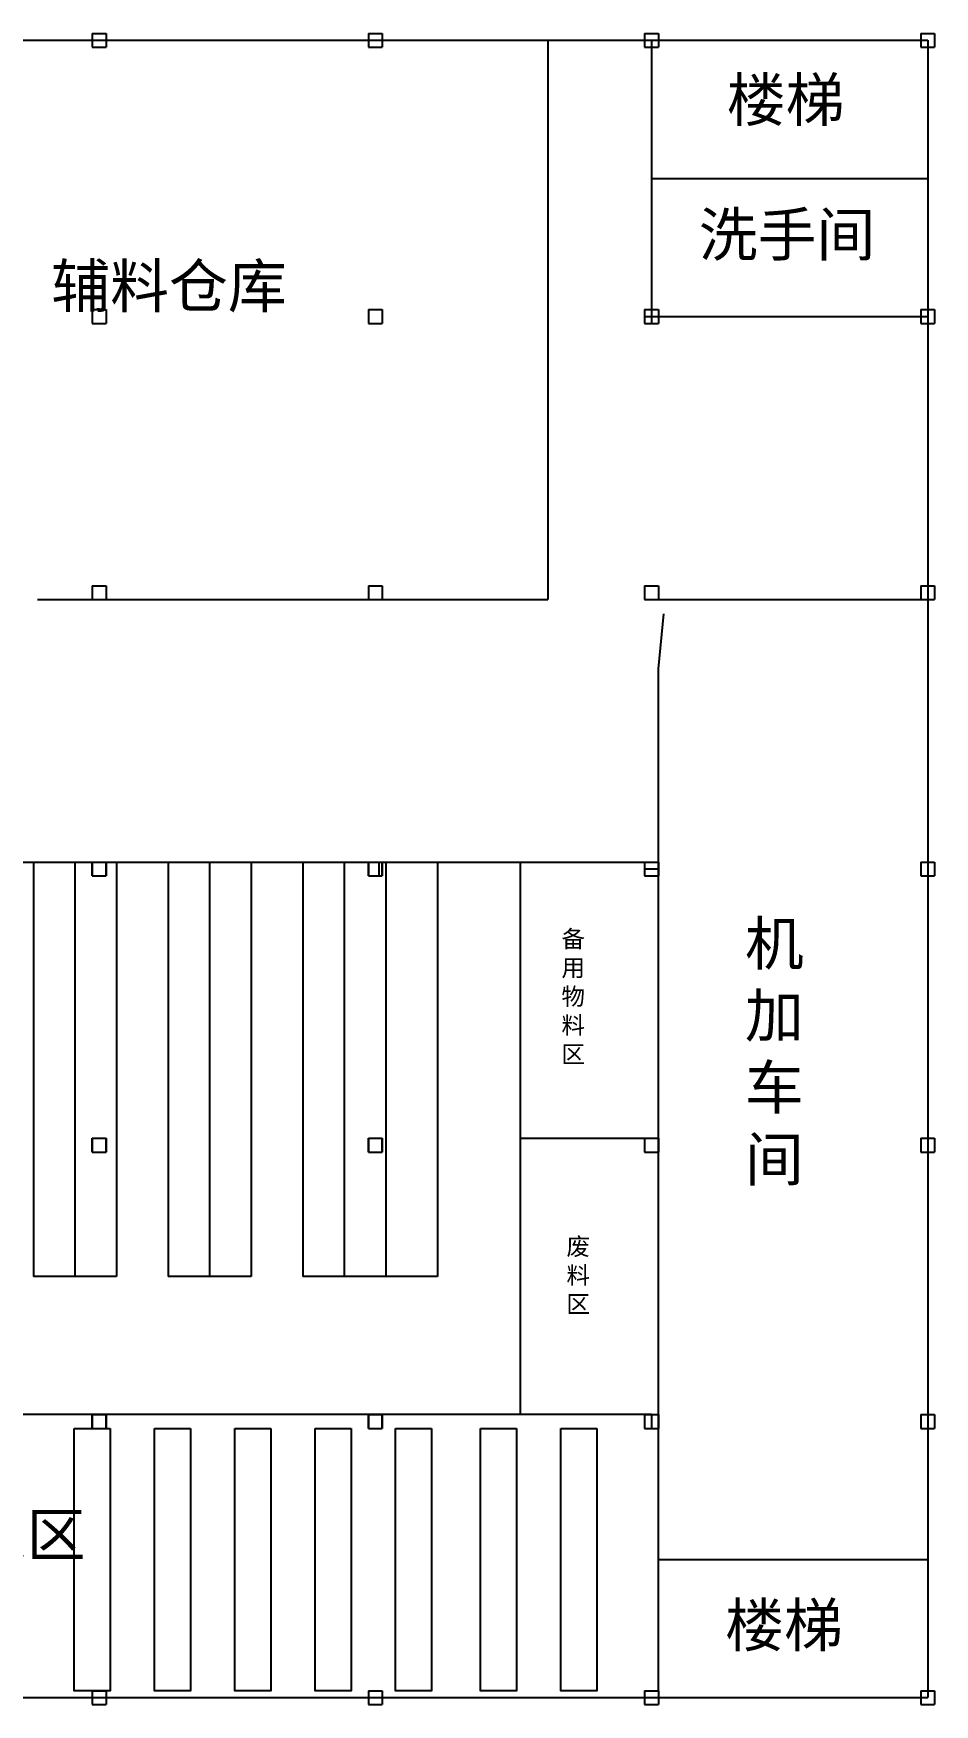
# Model space of a CAD drawing. Header units: millimetres. Extents: x 1923 to 1987, y 753 to 894.
# Drawn here: x 1960.91 to 1987.01, y 756.95 to 805.35 of the extents above; entities that cross this region are included whole.
import ezdxf

# ---------------------------------------------------------------- set-up
doc = ezdxf.new("R2010")
doc.units = ezdxf.units.MM
doc.styles.get("Standard").update_dxf_attribs({"font": 'arial.ttf'})
pattern_1 = [(0, (40, 24), (0, 6.985), [5.08, -1.905]), (90, (40, 24), (-6.985, 4e-16), [5.08, -1.905])]
pattern_2 = [(0, (40, 32), (0, 6.985), [5.08, -1.905]), (90, (40, 32), (-6.985, 4e-16), [5.08, -1.905])]
pattern_3 = [(0, (48, 32), (0, 6.985), [5.08, -1.905]), (90, (48, 32), (-6.985, 4e-16), [5.08, -1.905])]
pattern_4 = [(0, (48, 24), (0, 6.985), [5.08, -1.905]), (90, (48, 24), (-6.985, 4e-16), [5.08, -1.905])]
pattern_5 = [(0, (40, 40), (0, 6.985), [5.08, -1.905]), (90, (40, 40), (-6.985, 4e-16), [5.08, -1.905])]
pattern_6 = [(0, (48, 40), (0, 6.985), [5.08, -1.905]), (90, (48, 40), (-6.985, 4e-16), [5.08, -1.905])]

msp = doc.modelspace()

# ---------------------------------------------------------------- hatches: boundary and pattern name
h = msp.add_hatch()
h.set_pattern_fill('ANGLE', color=256)
h.set_pattern_definition([(0, (40, 48), (0, 6.985), [5.08, -1.905]), (90, (40, 48), (-6.985, 4e-16), [5.08, -1.905])])
h.paths.add_polyline_path([(1963.014, 805.148), (1962.814, 805.148), (1962.814, 805.348), (1962.614, 805.348), (1962.614, 804.948), (1963.014, 804.948)])
h.paths.add_polyline_path([(1963.014, 805.348), (1962.814, 805.348), (1962.814, 805.148), (1963.014, 805.148)], flags=17)
h = msp.add_hatch()
h.set_pattern_fill('ANGLE', color=256)
h.set_pattern_definition([(0, (48, 48), (0, 6.985), [5.08, -1.905]), (90, (48, 48), (-6.985, 4e-16), [5.08, -1.905])])
h.paths.add_polyline_path([(1971.014, 805.148), (1970.814, 805.148), (1970.814, 805.348), (1970.614, 805.348), (1970.614, 804.948), (1971.014, 804.948)])
h.paths.add_polyline_path([(1971.014, 805.348), (1970.814, 805.348), (1970.814, 805.148), (1971.014, 805.148)], flags=17)
h = msp.add_hatch()
h.set_pattern_fill('ANGLE', color=256)
h.set_pattern_definition([(0, (56, 48), (0, 6.985), [5.08, -1.905]), (90, (56, 48), (-6.985, 4e-16), [5.08, -1.905])])
h.paths.add_polyline_path([(1979.014, 805.148), (1978.814, 805.148), (1978.814, 805.348), (1978.614, 805.348), (1978.614, 804.948), (1979.014, 804.948)])
h.paths.add_polyline_path([(1979.014, 805.348), (1978.814, 805.348), (1978.814, 805.148), (1979.014, 805.148)], flags=17)
h = msp.add_hatch()
h.set_pattern_fill('ANGLE', color=256)
h.set_pattern_definition([(0, (64, 48), (0, 6.985), [5.08, -1.905]), (90, (64, 48), (-6.985, 4e-16), [5.08, -1.905])])
h.paths.add_polyline_path([(1987.014, 805.148), (1986.814, 805.148), (1986.814, 805.348), (1986.614, 805.348), (1986.614, 804.948), (1987.014, 804.948)])
h.paths.add_polyline_path([(1987.014, 805.348), (1986.814, 805.348), (1986.814, 805.148), (1987.014, 805.148)], flags=17)
h = msp.add_hatch()
h.set_pattern_fill('ANGLE', color=256)
h.set_pattern_definition(pattern_5)
h.paths.add_polyline_path([(1963.014, 797.148), (1962.814, 797.148), (1962.814, 797.348), (1962.614, 797.348), (1962.614, 796.948), (1963.014, 796.948)])
h.paths.add_polyline_path([(1963.014, 797.348), (1962.814, 797.348), (1962.814, 797.148), (1963.014, 797.148)], flags=17)
h = msp.add_hatch()
h.set_pattern_fill('ANGLE', color=256)
h.set_pattern_definition(pattern_6)
h.paths.add_polyline_path([(1971.014, 797.148), (1970.814, 797.148), (1970.814, 797.348), (1970.614, 797.348), (1970.614, 796.948), (1971.014, 796.948)])
h.paths.add_polyline_path([(1971.014, 797.348), (1970.814, 797.348), (1970.814, 797.148), (1971.014, 797.148)], flags=17)
h = msp.add_hatch()
h.set_pattern_fill('ANGLE', color=256)
h.set_pattern_definition([(0, (56, 40), (0, 6.985), [5.08, -1.905]), (90, (56, 40), (-6.985, 4e-16), [5.08, -1.905])])
h.paths.add_polyline_path([(1979.014, 797.148), (1978.814, 797.148), (1978.814, 797.348), (1978.614, 797.348), (1978.614, 796.948), (1979.014, 796.948)])
h.paths.add_polyline_path([(1979.014, 797.348), (1978.814, 797.348), (1978.814, 797.148), (1979.014, 797.148)], flags=17)
h = msp.add_hatch()
h.set_pattern_fill('ANGLE', color=256)
h.set_pattern_definition([(0, (64, 40), (0, 6.985), [5.08, -1.905]), (90, (64, 40), (-6.985, 4e-16), [5.08, -1.905])])
h.paths.add_polyline_path([(1987.014, 797.148), (1986.814, 797.148), (1986.814, 797.348), (1986.614, 797.348), (1986.614, 796.948), (1987.014, 796.948)])
h.paths.add_polyline_path([(1987.014, 797.348), (1986.814, 797.348), (1986.814, 797.148), (1987.014, 797.148)], flags=17)
h = msp.add_hatch()
h.set_pattern_fill('ANGLE', color=256)
h.set_pattern_definition(pattern_2)
h.paths.add_polyline_path([(1963.014, 789.148), (1962.814, 789.148), (1962.814, 789.348), (1962.614, 789.348), (1962.614, 788.948), (1963.014, 788.948)])
h.paths.add_polyline_path([(1963.014, 789.348), (1962.814, 789.348), (1962.814, 789.148), (1963.014, 789.148)], flags=17)
h = msp.add_hatch()
h.set_pattern_fill('ANGLE', color=256)
h.set_pattern_definition(pattern_3)
h.paths.add_polyline_path([(1971.014, 789.148), (1970.814, 789.148), (1970.814, 789.348), (1970.614, 789.348), (1970.614, 788.948), (1971.014, 788.948)])
h.paths.add_polyline_path([(1971.014, 789.348), (1970.814, 789.348), (1970.814, 789.148), (1971.014, 789.148)], flags=17)
h = msp.add_hatch()
h.set_pattern_fill('ANGLE', color=256)
h.set_pattern_definition([(0, (56, 32), (0, 6.985), [5.08, -1.905]), (90, (56, 32), (-6.985, 4e-16), [5.08, -1.905])])
h.paths.add_polyline_path([(1979.014, 789.148), (1978.814, 789.148), (1978.814, 789.348), (1978.614, 789.348), (1978.614, 788.948), (1979.014, 788.948)])
h.paths.add_polyline_path([(1979.014, 789.348), (1978.814, 789.348), (1978.814, 789.148), (1979.014, 789.148)], flags=17)
h = msp.add_hatch()
h.set_pattern_fill('ANGLE', color=256)
h.set_pattern_definition([(0, (64, 32), (0, 6.985), [5.08, -1.905]), (90, (64, 32), (-6.985, 4e-16), [5.08, -1.905])])
h.paths.add_polyline_path([(1987.014, 789.148), (1986.814, 789.148), (1986.814, 789.348), (1986.614, 789.348), (1986.614, 788.948), (1987.014, 788.948)])
h.paths.add_polyline_path([(1987.014, 789.348), (1986.814, 789.348), (1986.814, 789.148), (1987.014, 789.148)], flags=17)
h = msp.add_hatch()
h.set_pattern_fill('ANGLE', color=256)
h.set_pattern_definition(pattern_1)
h.paths.add_polyline_path([(1963.014, 781.148), (1962.814, 781.148), (1962.814, 781.348), (1962.614, 781.348), (1962.614, 780.948), (1963.014, 780.948)])
h.paths.add_polyline_path([(1963.014, 781.348), (1962.814, 781.348), (1962.814, 781.148), (1963.014, 781.148)], flags=17)
h = msp.add_hatch()
h.set_pattern_fill('ANGLE', color=256)
h.set_pattern_definition(pattern_1)
h.paths.add_polyline_path([(1963.014, 781.148), (1962.814, 781.148), (1962.814, 780.948), (1962.614, 780.948), (1962.614, 781.348), (1963.014, 781.348)])
h.paths.add_polyline_path([(1963.014, 780.948), (1962.814, 780.948), (1962.814, 781.148), (1963.014, 781.148)], flags=17)
h = msp.add_hatch()
h.set_pattern_fill('ANGLE', color=256)
h.set_pattern_definition(pattern_4)
h.paths.add_polyline_path([(1971.014, 781.148), (1970.814, 781.148), (1970.814, 781.348), (1970.614, 781.348), (1970.614, 780.948), (1971.014, 780.948)])
h.paths.add_polyline_path([(1971.014, 781.348), (1970.814, 781.348), (1970.814, 781.148), (1971.014, 781.148)], flags=17)
h = msp.add_hatch()
h.set_pattern_fill('ANGLE', color=256)
h.set_pattern_definition(pattern_4)
h.paths.add_polyline_path([(1971.014, 781.148), (1970.814, 781.148), (1970.814, 780.948), (1970.614, 780.948), (1970.614, 781.348), (1971.014, 781.348)])
h.paths.add_polyline_path([(1971.014, 780.948), (1970.814, 780.948), (1970.814, 781.148), (1971.014, 781.148)], flags=17)
h = msp.add_hatch()
h.set_pattern_fill('ANGLE', color=256)
h.set_pattern_definition([(0, (56, 24), (0, 6.985), [5.08, -1.905]), (90, (56, 24), (-6.985, 4e-16), [5.08, -1.905])])
h.paths.add_polyline_path([(1979.014, 781.148), (1978.814, 781.148), (1978.814, 781.348), (1978.614, 781.348), (1978.614, 780.948), (1979.014, 780.948)])
h.paths.add_polyline_path([(1979.014, 781.348), (1978.814, 781.348), (1978.814, 781.148), (1979.014, 781.148)], flags=17)
h = msp.add_hatch()
h.set_pattern_fill('ANGLE', color=256)
h.set_pattern_definition([(0, (64, 24), (0, 6.985), [5.08, -1.905]), (90, (64, 24), (-6.985, 4e-16), [5.08, -1.905])])
h.paths.add_polyline_path([(1987.014, 781.148), (1986.814, 781.148), (1986.814, 781.348), (1986.614, 781.348), (1986.614, 780.948), (1987.014, 780.948)])
h.paths.add_polyline_path([(1987.014, 781.348), (1986.814, 781.348), (1986.814, 781.148), (1987.014, 781.148)], flags=17)
h = msp.add_hatch()
h.set_pattern_fill('ANGLE', color=256)
h.set_pattern_definition([(0, (40, 16), (0, 6.985), [5.08, -1.905]), (90, (40, 16), (-6.985, 4e-16), [5.08, -1.905])])
h.paths.add_polyline_path([(1963.014, 773.148), (1962.814, 773.148), (1962.814, 773.348), (1962.614, 773.348), (1962.614, 772.948), (1963.014, 772.948)])
h.paths.add_polyline_path([(1963.014, 773.348), (1962.814, 773.348), (1962.814, 773.148), (1963.014, 773.148)], flags=17)
h = msp.add_hatch()
h.set_pattern_fill('ANGLE', color=256)
h.set_pattern_definition(pattern_2)
h.paths.add_polyline_path([(1963.014, 773.148), (1962.814, 773.148), (1962.814, 772.948), (1962.614, 772.948), (1962.614, 773.348), (1963.014, 773.348)])
h.paths.add_polyline_path([(1963.014, 772.948), (1962.814, 772.948), (1962.814, 773.148), (1963.014, 773.148)], flags=17)
h = msp.add_hatch()
h.set_pattern_fill('ANGLE', color=256)
h.set_pattern_definition([(0, (48, 16), (0, 6.985), [5.08, -1.905]), (90, (48, 16), (-6.985, 4e-16), [5.08, -1.905])])
h.paths.add_polyline_path([(1971.014, 773.148), (1970.814, 773.148), (1970.814, 773.348), (1970.614, 773.348), (1970.614, 772.948), (1971.014, 772.948)])
h.paths.add_polyline_path([(1971.014, 773.348), (1970.814, 773.348), (1970.814, 773.148), (1971.014, 773.148)], flags=17)
h = msp.add_hatch()
h.set_pattern_fill('ANGLE', color=256)
h.set_pattern_definition(pattern_3)
h.paths.add_polyline_path([(1971.014, 773.148), (1970.814, 773.148), (1970.814, 772.948), (1970.614, 772.948), (1970.614, 773.348), (1971.014, 773.348)])
h.paths.add_polyline_path([(1971.014, 772.948), (1970.814, 772.948), (1970.814, 773.148), (1971.014, 773.148)], flags=17)
h = msp.add_hatch()
h.set_pattern_fill('ANGLE', color=256)
h.set_pattern_definition([(0, (56, 16), (0, 6.985), [5.08, -1.905]), (90, (56, 16), (-6.985, 4e-16), [5.08, -1.905])])
h.paths.add_polyline_path([(1979.014, 773.148), (1978.814, 773.148), (1978.814, 773.348), (1978.614, 773.348), (1978.614, 772.948), (1979.014, 772.948)])
h.paths.add_polyline_path([(1979.014, 773.348), (1978.814, 773.348), (1978.814, 773.148), (1979.014, 773.148)], flags=17)
h = msp.add_hatch()
h.set_pattern_fill('ANGLE', color=256)
h.set_pattern_definition([(0, (64, 16), (0, 6.985), [5.08, -1.905]), (90, (64, 16), (-6.985, 4e-16), [5.08, -1.905])])
h.paths.add_polyline_path([(1987.014, 773.148), (1986.814, 773.148), (1986.814, 773.348), (1986.614, 773.348), (1986.614, 772.948), (1987.014, 772.948)])
h.paths.add_polyline_path([(1987.014, 773.348), (1986.814, 773.348), (1986.814, 773.148), (1987.014, 773.148)], flags=17)
h = msp.add_hatch()
h.set_pattern_fill('ANGLE', color=256)
h.set_pattern_definition([(0, (40, 8), (0, 6.985), [5.08, -1.905]), (90, (40, 8), (-6.985, 4e-16), [5.08, -1.905])])
h.paths.add_polyline_path([(1963.014, 765.148), (1962.814, 765.148), (1962.814, 765.348), (1962.614, 765.348), (1962.614, 764.948), (1963.014, 764.948)])
h.paths.add_polyline_path([(1963.014, 765.348), (1962.814, 765.348), (1962.814, 765.148), (1963.014, 765.148)], flags=17)
h = msp.add_hatch()
h.set_pattern_fill('ANGLE', color=256)
h.set_pattern_definition(pattern_5)
h.paths.add_polyline_path([(1963.014, 765.148), (1962.814, 765.148), (1962.814, 764.948), (1962.614, 764.948), (1962.614, 765.348), (1963.014, 765.348)])
h.paths.add_polyline_path([(1963.014, 764.948), (1962.814, 764.948), (1962.814, 765.148), (1963.014, 765.148)], flags=17)
h = msp.add_hatch()
h.set_pattern_fill('ANGLE', color=256)
h.set_pattern_definition([(0, (48, 8), (0, 6.985), [5.08, -1.905]), (90, (48, 8), (-6.985, 4e-16), [5.08, -1.905])])
h.paths.add_polyline_path([(1971.014, 765.148), (1970.814, 765.148), (1970.814, 765.348), (1970.614, 765.348), (1970.614, 764.948), (1971.014, 764.948)])
h.paths.add_polyline_path([(1971.014, 765.348), (1970.814, 765.348), (1970.814, 765.148), (1971.014, 765.148)], flags=17)
h = msp.add_hatch()
h.set_pattern_fill('ANGLE', color=256)
h.set_pattern_definition(pattern_6)
h.paths.add_polyline_path([(1971.014, 765.148), (1970.814, 765.148), (1970.814, 764.948), (1970.614, 764.948), (1970.614, 765.348), (1971.014, 765.348)])
h.paths.add_polyline_path([(1971.014, 764.948), (1970.814, 764.948), (1970.814, 765.148), (1971.014, 765.148)], flags=17)
h = msp.add_hatch()
h.set_pattern_fill('ANGLE', color=256)
h.set_pattern_definition([(0, (56, 8), (0, 6.985), [5.08, -1.905]), (90, (56, 8), (-6.985, 4e-16), [5.08, -1.905])])
h.paths.add_polyline_path([(1979.014, 765.148), (1978.814, 765.148), (1978.814, 765.348), (1978.614, 765.348), (1978.614, 764.948), (1979.014, 764.948)])
h.paths.add_polyline_path([(1979.014, 765.348), (1978.814, 765.348), (1978.814, 765.148), (1979.014, 765.148)], flags=17)
h = msp.add_hatch()
h.set_pattern_fill('ANGLE', color=256)
h.set_pattern_definition([(0, (64, 8), (0, 6.985), [5.08, -1.905]), (90, (64, 8), (-6.985, 4e-16), [5.08, -1.905])])
h.paths.add_polyline_path([(1987.014, 765.148), (1986.814, 765.148), (1986.814, 765.348), (1986.614, 765.348), (1986.614, 764.948), (1987.014, 764.948)])
h.paths.add_polyline_path([(1987.014, 765.348), (1986.814, 765.348), (1986.814, 765.148), (1987.014, 765.148)], flags=17)
h = msp.add_hatch()
h.set_pattern_fill('ANGLE', color=256)
h.set_pattern_definition([(0, (40, 1e-13), (0, 6.985), [5.08, -1.905]), (90, (40, 1e-13), (-6.985, 4e-16), [5.08, -1.905])])
h.paths.add_polyline_path([(1963.014, 757.148), (1962.814, 757.148), (1962.814, 757.348), (1962.614, 757.348), (1962.614, 756.948), (1963.014, 756.948)])
h.paths.add_polyline_path([(1963.014, 757.348), (1962.814, 757.348), (1962.814, 757.148), (1963.014, 757.148)], flags=17)
h = msp.add_hatch()
h.set_pattern_fill('ANGLE', color=256)
h.set_pattern_definition([(0, (48, 0), (0, 6.985), [5.08, -1.905]), (90, (48, 0), (-6.985, 4e-16), [5.08, -1.905])])
h.paths.add_polyline_path([(1971.014, 757.148), (1970.814, 757.148), (1970.814, 757.348), (1970.614, 757.348), (1970.614, 756.948), (1971.014, 756.948)])
h.paths.add_polyline_path([(1971.014, 757.348), (1970.814, 757.348), (1970.814, 757.148), (1971.014, 757.148)], flags=17)
h = msp.add_hatch()
h.set_pattern_fill('ANGLE', color=256)
h.set_pattern_definition([(0, (56, 1e-13), (0, 6.985), [5.08, -1.905]), (90, (56, 1e-13), (-6.985, 4e-16), [5.08, -1.905])])
h.paths.add_polyline_path([(1979.014, 757.148), (1978.814, 757.148), (1978.814, 757.348), (1978.614, 757.348), (1978.614, 756.948), (1979.014, 756.948)])
h.paths.add_polyline_path([(1979.014, 757.348), (1978.814, 757.348), (1978.814, 757.148), (1979.014, 757.148)], flags=17)
h = msp.add_hatch()
h.set_pattern_fill('ANGLE', color=256)
h.set_pattern_definition([(0, (64, 1e-13), (0, 6.985), [5.08, -1.905]), (90, (64, 1e-13), (-6.985, 4e-16), [5.08, -1.905])])
h.paths.add_polyline_path([(1987.014, 757.148), (1986.814, 757.148), (1986.814, 757.348), (1986.614, 757.348), (1986.614, 756.948), (1987.014, 756.948)])
h.paths.add_polyline_path([(1987.014, 757.348), (1986.814, 757.348), (1986.814, 757.148), (1987.014, 757.148)], flags=17)

# ---------------------------------------------------------------- linework, layer by layer
for p, q in [((1922.814, 805.148), (1986.814, 805.148)), ((1962.614, 805.348), (1962.614, 804.948)), ((1962.614, 805.348), (1963.014, 805.348)), ((1962.614, 804.948), (1963.014, 804.948)), ((1963.014, 805.348), (1963.014, 804.948)), ((1970.614, 805.348), (1970.614, 804.948)), ((1970.614, 805.348), (1971.014, 805.348)), ((1970.614, 804.948), (1971.014, 804.948)), ((1971.014, 805.348), (1971.014, 804.948)), ((1975.814, 805.148), (1975.814, 788.948)), ((1978.614, 805.348), (1978.614, 804.948)), ((1978.614, 805.348), (1979.014, 805.348)), ((1978.614, 804.948), (1979.014, 804.948)), ((1978.814, 805.148), (1978.814, 796.948)), ((1979.014, 805.348), (1979.014, 804.948)), ((1986.614, 805.348), (1986.614, 804.948)), ((1986.614, 805.348), (1987.014, 805.348)), ((1986.614, 804.948), (1987.014, 804.948)), ((1986.814, 805.148), (1986.814, 757.148)), ((1987.014, 805.348), (1987.014, 804.948)), ((1978.814, 801.148), (1986.814, 801.148)), ((1978.814, 801.148), (1986.814, 801.148)), ((1962.614, 797.348), (1962.614, 796.948)), ((1962.614, 797.348), (1963.014, 797.348)), ((1963.014, 797.348), (1963.014, 796.948)), ((1970.614, 797.348), (1970.614, 796.948)), ((1970.614, 797.348), (1971.014, 797.348)), ((1971.014, 797.348), (1971.014, 796.948)), ((1978.614, 797.348), (1978.614, 796.948)), ((1978.614, 797.348), (1979.014, 797.348)), ((1979.014, 797.348), (1979.014, 796.948)), ((1986.614, 797.348), (1986.614, 796.948)), ((1986.614, 797.348), (1987.014, 797.348)), ((1987.014, 797.348), (1987.014, 796.948)), ((1962.614, 796.948), (1963.014, 796.948)), ((1970.614, 796.948), (1971.014, 796.948)), ((1978.614, 797.148), (1986.814, 797.148)), ((1978.614, 796.948), (1979.014, 796.948)), ((1986.614, 796.948), (1987.014, 796.948)), ((1961.026, 788.948), (1975.814, 788.948)), ((1962.614, 789.348), (1962.614, 788.948)), ((1962.614, 789.348), (1963.014, 789.348)), ((1962.614, 788.948), (1963.014, 788.948)), ((1963.014, 789.348), (1963.014, 788.948)), ((1970.614, 789.348), (1970.614, 788.948)), ((1970.614, 789.348), (1971.014, 789.348)), ((1970.614, 788.948), (1971.014, 788.948)), ((1971.014, 789.348), (1971.014, 788.948)), ((1978.614, 789.348), (1978.614, 788.948)), ((1978.614, 789.348), (1979.014, 789.348)), ((1978.614, 788.948), (1979.014, 788.948)), ((1978.614, 788.948), (1979.014, 788.948)), ((1979.014, 789.348), (1979.014, 788.948)), ((1979.014, 788.948), (1986.614, 788.948)), ((1986.614, 789.348), (1986.614, 788.948)), ((1986.614, 789.348), (1987.014, 789.348)), ((1986.614, 788.948), (1987.014, 788.948)), ((1987.014, 789.348), (1987.014, 788.948)), ((1979.014, 786.948), (1979.172, 788.541)), ((1979.014, 757.348), (1979.014, 786.948)), ((1934.814, 781.348), (1979.014, 781.348)), ((1960.914, 781.348), (1960.914, 769.348)), ((1962.114, 781.348), (1962.114, 769.348)), ((1962.614, 781.348), (1962.614, 780.948)), ((1962.614, 781.348), (1963.014, 781.348)), ((1962.614, 780.948), (1962.614, 781.348)), ((1962.614, 781.348), (1963.014, 781.348)), ((1963.014, 781.348), (1963.014, 780.948)), ((1963.014, 780.948), (1963.014, 781.348)), ((1963.314, 781.348), (1963.314, 769.348)), ((1963.314, 781.348), (1963.314, 769.348)), ((1964.814, 781.348), (1964.814, 769.348)), ((1966.014, 781.348), (1966.014, 769.348)), ((1967.214, 781.348), (1967.214, 769.348)), ((1967.214, 781.348), (1967.214, 769.348)), ((1968.714, 781.348), (1968.714, 769.348)), ((1969.914, 781.348), (1969.914, 769.348)), ((1970.614, 781.348), (1970.614, 780.948)), ((1970.614, 781.348), (1971.014, 781.348)), ((1970.614, 780.948), (1970.614, 781.348)), ((1970.614, 781.348), (1971.014, 781.348)), ((1970.914, 781.348), (1970.914, 780.948)), ((1971.014, 781.348), (1971.014, 780.948)), ((1971.014, 780.948), (1971.014, 781.348)), ((1971.114, 781.348), (1971.114, 769.348)), ((1971.114, 781.348), (1971.114, 769.348)), ((1972.614, 781.348), (1972.614, 769.348)), ((1975.014, 781.348), (1975.014, 765.348)), ((1978.614, 781.348), (1978.614, 780.948)), ((1978.614, 781.348), (1979.014, 781.348)), ((1979.014, 781.348), (1979.014, 780.948)), ((1986.614, 781.348), (1986.614, 780.948)), ((1986.614, 781.348), (1987.014, 781.348)), ((1987.014, 781.348), (1987.014, 780.948)), ((1962.614, 780.948), (1963.014, 780.948)), ((1962.614, 780.948), (1963.014, 780.948)), ((1970.614, 780.948), (1971.014, 780.948)), ((1970.614, 780.948), (1971.014, 780.948)), ((1978.614, 781.148), (1979.014, 781.148)), ((1978.614, 780.948), (1979.014, 780.948)), ((1986.614, 780.948), (1987.014, 780.948)), ((1962.614, 773.348), (1962.614, 772.948)), ((1962.614, 773.348), (1963.014, 773.348)), ((1962.614, 772.948), (1962.614, 773.348)), ((1962.614, 773.348), (1963.014, 773.348)), ((1963.014, 773.348), (1963.014, 772.948)), ((1963.014, 772.948), (1963.014, 773.348)), ((1970.614, 773.348), (1970.614, 772.948)), ((1970.614, 773.348), (1971.014, 773.348)), ((1970.614, 772.948), (1970.614, 773.348)), ((1970.614, 773.348), (1971.014, 773.348)), ((1971.014, 773.348), (1971.014, 772.948)), ((1971.014, 772.948), (1971.014, 773.348)), ((1975.014, 773.348), (1979.014, 773.348)), ((1978.614, 773.348), (1978.614, 772.948)), ((1978.614, 773.348), (1979.014, 773.348)), ((1979.014, 773.348), (1979.014, 772.948)), ((1986.614, 773.348), (1986.614, 772.948)), ((1986.614, 773.348), (1987.014, 773.348)), ((1987.014, 773.348), (1987.014, 772.948)), ((1962.614, 772.948), (1963.014, 772.948)), ((1962.614, 772.948), (1963.014, 772.948)), ((1970.614, 772.948), (1971.014, 772.948)), ((1970.614, 772.948), (1971.014, 772.948)), ((1978.614, 772.948), (1979.014, 772.948)), ((1986.614, 772.948), (1987.014, 772.948)), ((1963.314, 769.348), (1960.914, 769.348)), ((1967.214, 769.348), (1964.814, 769.348)), ((1972.614, 769.348), (1968.714, 769.348)), ((1978.814, 765.348), (1934.814, 765.348)), ((1962.614, 765.348), (1962.614, 764.948)), ((1962.614, 765.348), (1963.014, 765.348)), ((1962.614, 764.948), (1962.614, 765.348)), ((1962.614, 765.348), (1963.014, 765.348)), ((1963.014, 765.348), (1963.014, 764.948)), ((1963.014, 764.948), (1963.014, 765.348)), ((1970.614, 765.348), (1970.614, 764.948)), ((1970.614, 765.348), (1971.014, 765.348)), ((1970.614, 764.948), (1970.614, 765.348)), ((1970.614, 765.348), (1971.014, 765.348)), ((1971.014, 765.348), (1971.014, 764.948)), ((1971.014, 764.948), (1971.014, 765.348)), ((1978.614, 765.348), (1978.614, 764.948)), ((1978.614, 765.348), (1979.014, 765.348)), ((1978.814, 765.348), (1978.814, 764.948)), ((1979.014, 765.348), (1979.014, 764.948)), ((1986.614, 765.348), (1986.614, 764.948)), ((1986.614, 765.348), (1987.014, 765.348)), ((1987.014, 765.348), (1987.014, 764.948)), ((1962.087, 764.944), (1963.134, 764.944)), ((1962.614, 764.948), (1963.014, 764.948)), ((1962.614, 764.948), (1963.014, 764.948)), ((1964.415, 764.944), (1965.462, 764.944)), ((1965.462, 764.944), (1965.462, 757.348)), ((1966.743, 764.944), (1967.791, 764.944)), ((1969.068, 764.944), (1970.115, 764.944)), ((1970.115, 764.944), (1970.115, 757.348)), ((1970.614, 764.948), (1971.014, 764.948)), ((1970.614, 764.948), (1971.014, 764.948)), ((1971.396, 764.944), (1972.444, 764.944)), ((1973.858, 764.944), (1974.905, 764.944)), ((1974.905, 764.944), (1974.905, 757.348)), ((1976.186, 764.944), (1977.233, 764.944)), ((1978.614, 764.948), (1979.014, 764.948)), ((1986.614, 764.948), (1987.014, 764.948)), ((1979.014, 761.148), (1986.814, 761.148)), ((1979.014, 761.148), (1986.814, 761.148)), ((1922.814, 757.148), (1986.814, 757.148)), ((1962.614, 757.348), (1962.614, 756.948)), ((1962.614, 757.348), (1963.014, 757.348)), ((1963.014, 757.348), (1963.014, 756.948)), ((1970.614, 757.348), (1970.614, 756.948)), ((1970.614, 757.348), (1971.014, 757.348)), ((1971.014, 757.348), (1971.014, 756.948)), ((1978.614, 757.348), (1978.614, 756.948)), ((1978.614, 757.348), (1979.014, 757.348)), ((1979.014, 757.348), (1979.014, 756.948)), ((1986.614, 757.348), (1986.614, 756.948)), ((1986.614, 757.348), (1987.014, 757.348)), ((1987.014, 757.348), (1987.014, 756.948)), ((1962.614, 756.948), (1963.014, 756.948)), ((1970.614, 756.948), (1971.014, 756.948)), ((1978.614, 756.948), (1979.014, 756.948)), ((1986.614, 756.948), (1987.014, 756.948))]:
    msp.add_line(p, q)
for points in [[(1963.134, 764.944), (1963.134, 757.348), (1962.087, 757.348), (1962.087, 764.944)], [(1965.462, 764.944), (1965.462, 757.348), (1964.415, 757.348), (1964.415, 764.944)], [(1967.791, 764.944), (1967.791, 757.348), (1966.743, 757.348), (1966.743, 764.944)], [(1970.115, 764.944), (1970.115, 757.348), (1969.068, 757.348), (1969.068, 764.944)], [(1972.444, 764.944), (1972.444, 757.348), (1971.396, 757.348), (1971.396, 764.944)], [(1974.905, 764.944), (1974.905, 757.348), (1973.858, 757.348), (1973.858, 764.944)], [(1977.233, 764.944), (1977.233, 757.348), (1976.186, 757.348), (1976.186, 764.944)]]:
    msp.add_lwpolyline(points)

# ---------------------------------------------------------------- texts
at = {"attachment_point": 1}
for s, width, insert, char_height in [('{\\fSimSun|b0|i0|c134|p2;楼梯}', 22.73559, (1980.995, 804.05), 1.25), ('{\\fSimSun|b0|i0|c134|p2;洗手间}', 22.73559, (1980.182, 800.149), 1.25), ('{\\fSimSun|b0|i0|c134|p2;辅料仓库}', 8.81671, (1961.427, 798.659), 1.25), ('{\\fSimSun|b0|i0|c134|p2;机加车间}', 2.41873, (1981.519, 779.617), 1.25), ('{\\fSimSun|b0|i0|c134|p2;备用物料区}', 1.07642, (1976.205, 779.372), 0.5), ('{\\fSimSun|b0|i0|c134|p2;废料区}', 0.55381, (1976.35, 770.465), 0.5), ('{\\fSimSun|b0|i0|c134|p2;仓库货架区}', 22.73559, (1953.893, 762.497), 1.25), ('{\\fSimSun|b0|i0|c134|p2;楼梯}', 22.73559, (1980.947, 759.872), 1.25)]:
    msp.add_mtext_dynamic_manual_height_columns(s, width=width, gutter_width=12.5, heights=[0], dxfattribs=dict(at, insert=insert, char_height=char_height))

doc.saveas('drawing.dxf')
